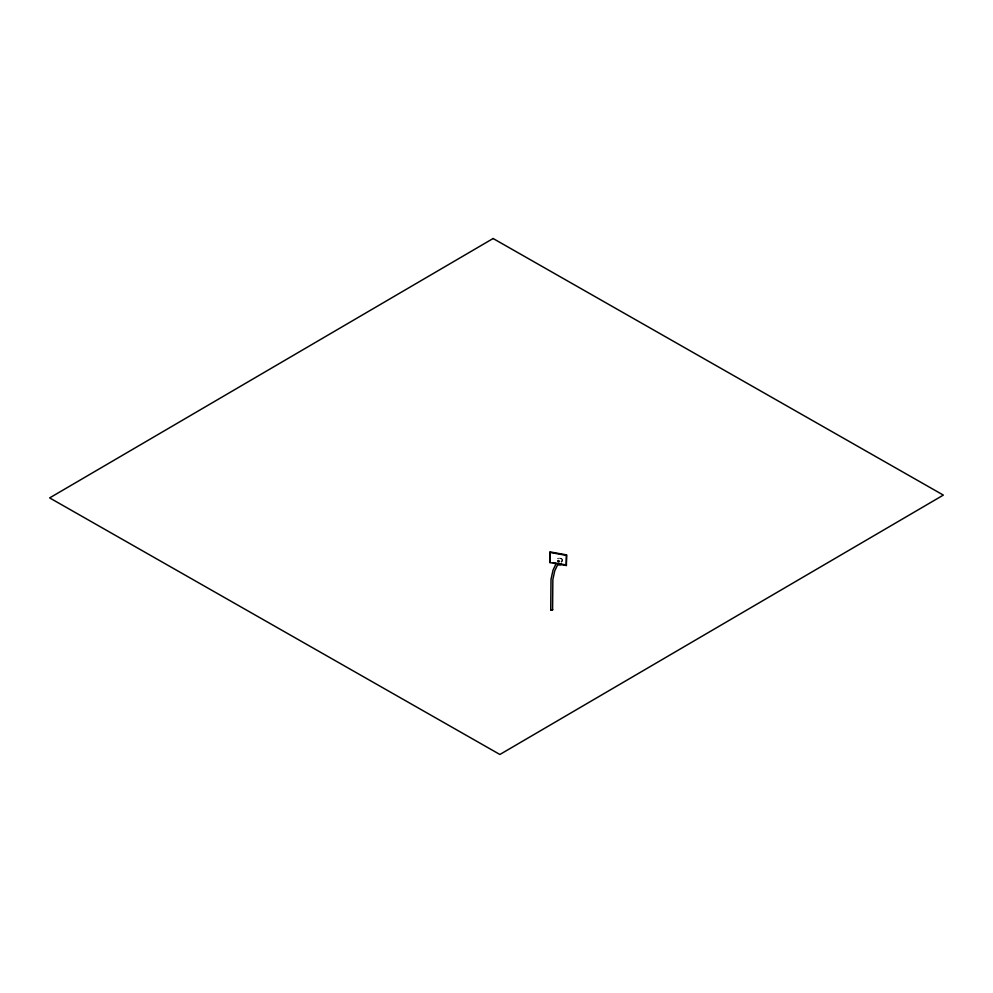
<?xml version="1.0" encoding="UTF-8"?>
<svg xmlns="http://www.w3.org/2000/svg" width="993" height="993" viewBox="0 0 993 993"><rect width="100%" height="100%" fill="white"/><g stroke="black" fill="none" stroke-linecap="round" stroke-linejoin="round"><path stroke-width="0.74" stroke-dasharray="4.96 3.72" d="M561.604 562.038L562.05 561.057L561.529 562.075M557.47 558.649A2.917 1.688 0 0 1 560.325 558.277L561.057 558.86A2.917 1.688 0 0 1 560.797 561.827M561.753 561.43L562.448 560.4M560.325 558.277L561.057 558.426A2.917 1.688 0 0 1 560.797 561.38"/><path stroke-width="1.49" d="M550.73 609.901L552.592 609.789L550.73 609.901L551.016 579.267L553.027 570.131L556.03 563.813M555.832 563.639L549.936 562.572L550.196 551.934L566.544 554.888L566.283 565.526L557.321 563.912M549.936 562.572L550.196 551.934M557.669 564.707L554.752 570.826L552.853 579.54L552.592 609.789M566.283 565.526L566.544 554.888M558.625 561.976C561.07 561.455 556.924 559.196 557.805 561.529M549.936 552.418L566.283 555.372M553.175 562.621L566.544 565.042M561.393 564.136A2.036 1.179 0 0 1 557.954 564.583M493.111 238.519L49.65 497.903L499.889 754.481L943.35 495.097L493.111 238.519"/></g></svg>
